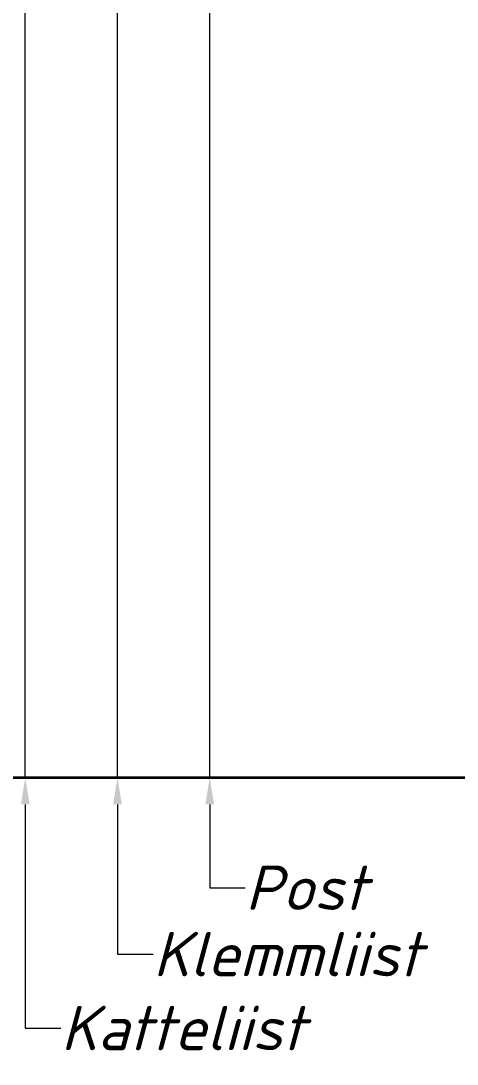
# Model space of a CAD drawing. Header units: millimetres. Extents: x -29692 to 34729, y -8412 to 43293.
# Drawn here: x -24181 to -22954, y -807 to 2129 of the extents above; entities that cross this region are included whole.
import ezdxf
from ezdxf import colors
from ezdxf.entities.mleader import LeaderData, LeaderLine
from ezdxf.math import Vec2, Vec3

# ---------------------------------------------------------------- set-up
doc = ezdxf.new("R2010")
doc.units = ezdxf.units.MM
doc.layers.get('Defpoints').update_dxf_attribs({"color": 4, "lineweight": 35})
doc.layers.add('_0_003_Размеры', color=132, linetype='Continuous', lineweight=0)
doc.styles.add('_DZ_2.5', font='isocpeui.ttf', dxfattribs={"height": 2.5})

msp = doc.modelspace()

# ---------------------------------------------------------------- linework, layer by layer
at = {"layer": '_0_003_Размеры'}
for p, q in [((-24168.3, -0.553), (-24168.3, 3163.647)), ((-23908.897, -0.553), (-23908.897, 3163.647)), ((-23649.494, -0.553), (-23649.494, 3163.647))]:
    msp.add_line(p, q, dxfattribs=at)
at = {"layer": 'Defpoints', "color": 6}
msp.add_xline((0, 0), (1, 0), dxfattribs=at)

# ---------------------------------------------------------------- leaders
at = {"layer": '_0_003_Размеры'}
ml = msp.add_multileader_mtext('Standard', dxfattribs=at)
ml.set_content('Katteliist', color=256, style='_DZ_2.5')
ml.set_leader_properties(color=256, linetype='ByLayer', lineweight=-1)
ml.build(insert=Vec2(0, 0))
ml.multileader.update_dxf_attribs({"dogleg_length": 2, "arrow_head_size": 75, "scale": 50})
ctx = ml.context
ctx.base_point, ctx.scale, ctx.char_height, ctx.arrow_head_size, ctx.landing_gap_size, ctx.plane_origin = Vec3(-24068.3, -704.97), 50, 125, 75, 0, Vec3(-24168.3, -0.553)
notes = []
notes.append((ctx, [(0, (1, 1, 0), (-24168.3, -704.97), (1, 0), 100, [(0, [(-24168.3, -0.553)], 0, [])])]))
ctx.mtext.insert, ctx.mtext.flow_direction = Vec3(-24068.3, -642.47), 5
ml = msp.add_multileader_mtext('Standard', dxfattribs=at)
ml.set_content('Klemmliist', color=256, style='_DZ_2.5')
ml.set_leader_properties(color=256, linetype='ByLayer', lineweight=-1)
ml.build(insert=Vec2(0, 0))
ml.multileader.update_dxf_attribs({"dogleg_length": 2, "arrow_head_size": 75, "scale": 50})
ctx = ml.context
ctx.base_point, ctx.scale, ctx.char_height, ctx.arrow_head_size, ctx.landing_gap_size, ctx.plane_origin = Vec3(-23808.897, -496.909), 50, 125, 75, 0, Vec3(-23908.897, -0.553)
notes.append((ctx, [(0, (1, 1, 0), (-23908.897, -496.909), (1, 0), 100, [(0, [(-23908.897, -0.553)], 0, [])])]))
ctx.mtext.insert, ctx.mtext.flow_direction = Vec3(-23808.897, -434.409), 5
ml = msp.add_multileader_mtext('Standard', dxfattribs=at)
ml.set_content('Post', color=256, style='_DZ_2.5')
ml.set_leader_properties(color=256, linetype='ByLayer', lineweight=-1)
ml.build(insert=Vec2(0, 0))
ml.multileader.update_dxf_attribs({"dogleg_length": 2, "arrow_head_size": 75, "scale": 50})
ctx = ml.context
ctx.base_point, ctx.scale, ctx.char_height, ctx.arrow_head_size, ctx.landing_gap_size, ctx.plane_origin = Vec3(-23549.494, -310.29), 50, 125, 75, 0, Vec3(-23649.494, -0.553)
notes.append((ctx, [(0, (1, 1, 0), (-23649.494, -310.29), (1, 0), 100, [(0, [(-23649.494, -0.553)], 0, [])])]))
ctx.mtext.insert, ctx.mtext.flow_direction = Vec3(-23549.494, -247.79), 5
for ctx, leaders in notes:
    for number, flags, end, landing, length, lines in leaders:
        leader = LeaderData()
        leader.index, (leader.has_last_leader_line, leader.has_dogleg_vector, leader.attachment_direction) = number, flags
        leader.last_leader_point, leader.dogleg_vector, leader.dogleg_length = Vec3(end), Vec3(landing), length
        for number, points, colour, breaks in lines:
            line = LeaderLine()
            line.index, line.vertices, line.color, line.breaks = number, Vec3.list(points), colors.encode_raw_color(colour), breaks
            leader.lines.append(line)
        ctx.leaders.append(leader)

doc.saveas('drawing.dxf')
